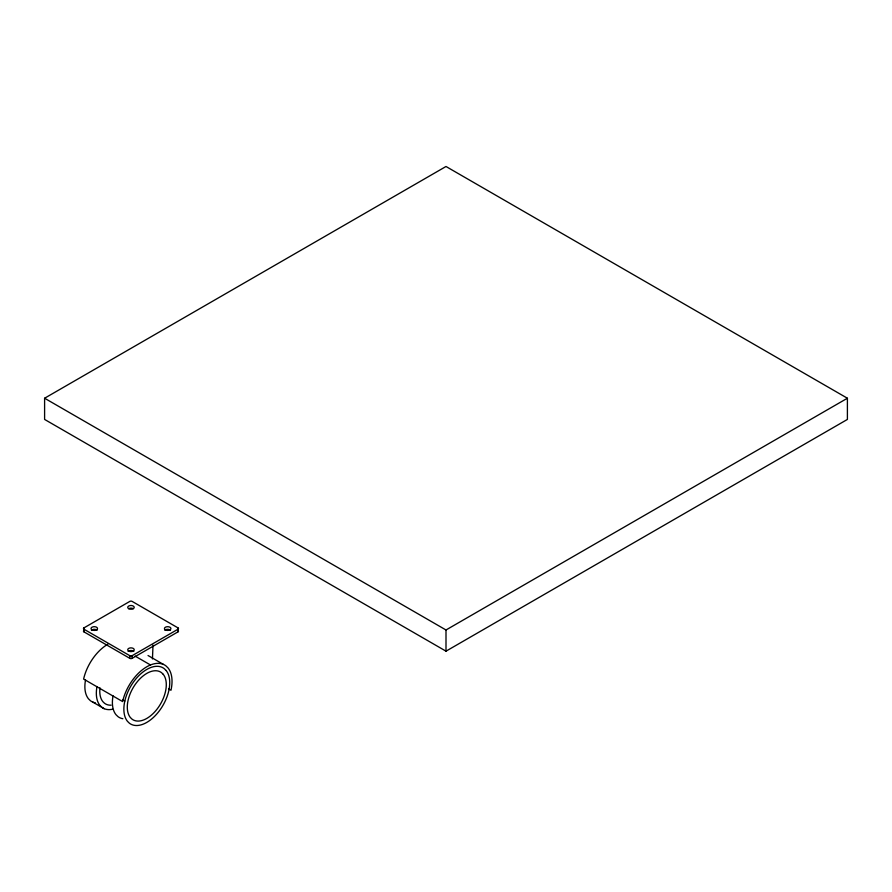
<?xml version="1.0" encoding="UTF-8"?>
<svg xmlns="http://www.w3.org/2000/svg" width="892" height="892" viewBox="0 0 892 892"><rect width="100%" height="100%" fill="white"/><g stroke="black" fill="none" stroke-linecap="round" stroke-linejoin="round"><path stroke-width="1.34" d="M152.454 658.943L153.011 645.128M44.6 398.233L446 166.492L847.4 398.233L847.4 419.43L446 651.171L44.6 419.43L44.6 398.233L446 629.986L847.4 398.233M83.948 627.89L129.831 601.398A1.617 0.937 0 0 1 132.116 601.398L177.999 627.89L177.999 631.859L132.116 658.341A1.617 0.937 0 0 1 129.831 658.341L83.948 631.859L83.948 627.89A1.617 0.937 0 0 0 83.948 629.217L129.831 655.698A1.617 0.937 0 0 0 132.116 655.698L177.999 629.217A1.617 0.937 0 0 0 177.999 627.89M148.027 655.508L163.381 664.384M135.105 656.099L150.469 664.964M168.621 688.892L170.985 690.252A35.68 20.605 -60 0 0 168.064 667.963L165.923 665.867A35.68 20.605 -60 0 0 141.516 670.472A35.68 20.605 -60 0 0 122.617 701.569L83.614 679.057A35.68 20.605 -60 0 1 107.887 644.214M122.516 699.729L124.813 701.056M92.723 702.06L104.197 708.683M446 629.986L446 651.171M132.116 655.698L132.116 658.341M129.831 655.698L129.831 658.341M95.332 702.829A32.435 18.732 -60 0 1 90.415 700.711L88.464 698.804A32.435 18.732 -60 0 1 85.532 679.927M164.864 630.265A3.245 1.873 0 0 1 170.483 630.265M91.441 630.287A3.245 1.873 0 0 1 97.061 630.243M128.682 608.69A3.245 1.873 0 0 0 134.112 607.842A3.245 1.873 0 0 0 130.132 605.557A3.245 1.873 0 0 0 128.682 608.69A3.245 1.873 0 0 1 133.265 608.69M112.738 709.185A32.435 18.732 -60 0 1 101.889 707.334L99.937 705.427A32.435 18.732 -60 0 1 96.994 686.55M122.862 718.718A32.435 18.732 -60 0 1 117.945 716.599L115.993 714.704A32.435 18.732 -60 0 1 113.05 695.816M83.948 631.859A1.617 0.937 0 0 1 83.948 630.533M128.169 651.45A3.245 1.873 0 0 1 133.789 651.45M177.999 630.533A1.617 0.937 0 0 1 177.999 631.859M111.11 705.182A27.574 15.922 -60 0 1 104.498 703.242L102.836 701.614A27.574 15.922 -60 0 1 99.982 687.877M166.135 670.505L164.184 668.599A32.435 18.732 -60 0 0 133.109 682.558A32.435 18.732 -60 0 0 127.456 721.316L129.407 723.222A32.435 18.732 -60 0 0 160.482 709.274A32.435 18.732 -60 0 0 166.135 670.505M163.236 674.319L161.575 672.691A27.574 15.922 -60 0 0 135.16 684.554A27.574 15.922 -60 0 0 130.355 717.514L132.016 719.13A27.574 15.922 -60 0 0 158.43 707.267A27.574 15.922 -60 0 0 163.236 674.319M92.01 629.886A3.245 1.873 0 0 0 97.418 629.005A3.245 1.873 0 0 0 93.392 626.741A3.245 1.873 0 0 0 92.01 629.886M166.057 630.176A3.245 1.873 0 0 0 170.918 628.548A3.245 1.873 0 0 0 166.057 626.931A3.245 1.873 0 0 0 166.057 630.176M129.351 651.361A3.245 1.873 0 0 0 134.224 649.733A3.245 1.873 0 0 0 129.351 648.116A3.245 1.873 0 0 0 129.351 651.361"/></g></svg>
